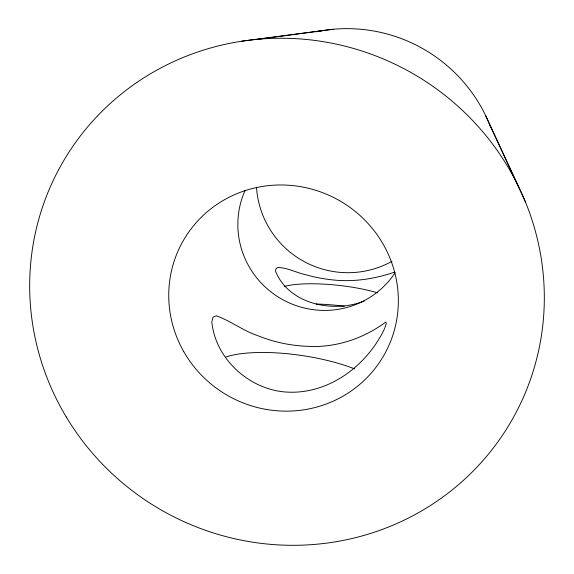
<?xml version="1.0" encoding="UTF-8"?>
<svg xmlns="http://www.w3.org/2000/svg" width="574" height="574" viewBox="0 0 574 574"><rect width="100%" height="100%" fill="white"/><g stroke="black" fill="none" stroke-linecap="round" stroke-linejoin="round"><path stroke-width="0.86" d="M212 321.297L213.076 317.092L215.917 316.023M384.889 327.776L386.331 323.535L385.828 322.33M384.645 328.45C367.604 364.813 330.115 393.656 288.779 392.178C250.96 391.016 215.573 359.941 211.82 321.971M385.75 322.093C363.213 338.732 335.281 348.066 307.068 346.287C290.164 345.634 273.36 341.975 257.676 335.632C243.089 330.753 230.777 320.959 216.384 315.808M364.44 300.905C333.709 313.512 288.794 304.378 275.498 271.172L275.936 268.675L277.859 267.477C287.674 267.764 296.629 272.801 306.157 274.831C315.922 277.608 325.967 279.359 336.077 280.234C355.78 281.863 375.575 278.591 394.209 272.255M257.891 39.262L333.293 29.26M241.432 41.263L323.621 30.436M485.568 115.467L518.731 186.909M489.529 124.364L525.475 202.041M315.786 31.85A152.985 151.543 28.8 0 1 490.827 127.65M392.035 261.278A91.051 90.175 28.8 0 1 256.499 187.203M395.17 272.65A85.835 84.435 28.8 0 1 282.81 299.714A85.835 84.435 28.8 0 1 245.069 190.468M284.245 286.476A61.267 13.439 6.3 0 1 377.527 292.833M316.238 304.041A61.109 14.372 6.4 0 1 344.264 306.251M225.496 357.15A85.569 24.417 8.4 0 1 354.682 368.931M66.24 416.925A258.946 251.878 28.8 0 0 511.872 420.161A258.946 251.878 28.8 0 0 282.889 38.243A258.946 251.878 28.8 0 0 66.24 416.925M183.687 351.51A115.539 112.332 28.8 0 0 382.528 357.645A115.539 112.332 28.8 0 0 284.41 185.029A115.539 112.332 28.8 0 0 183.687 351.51"/></g></svg>
